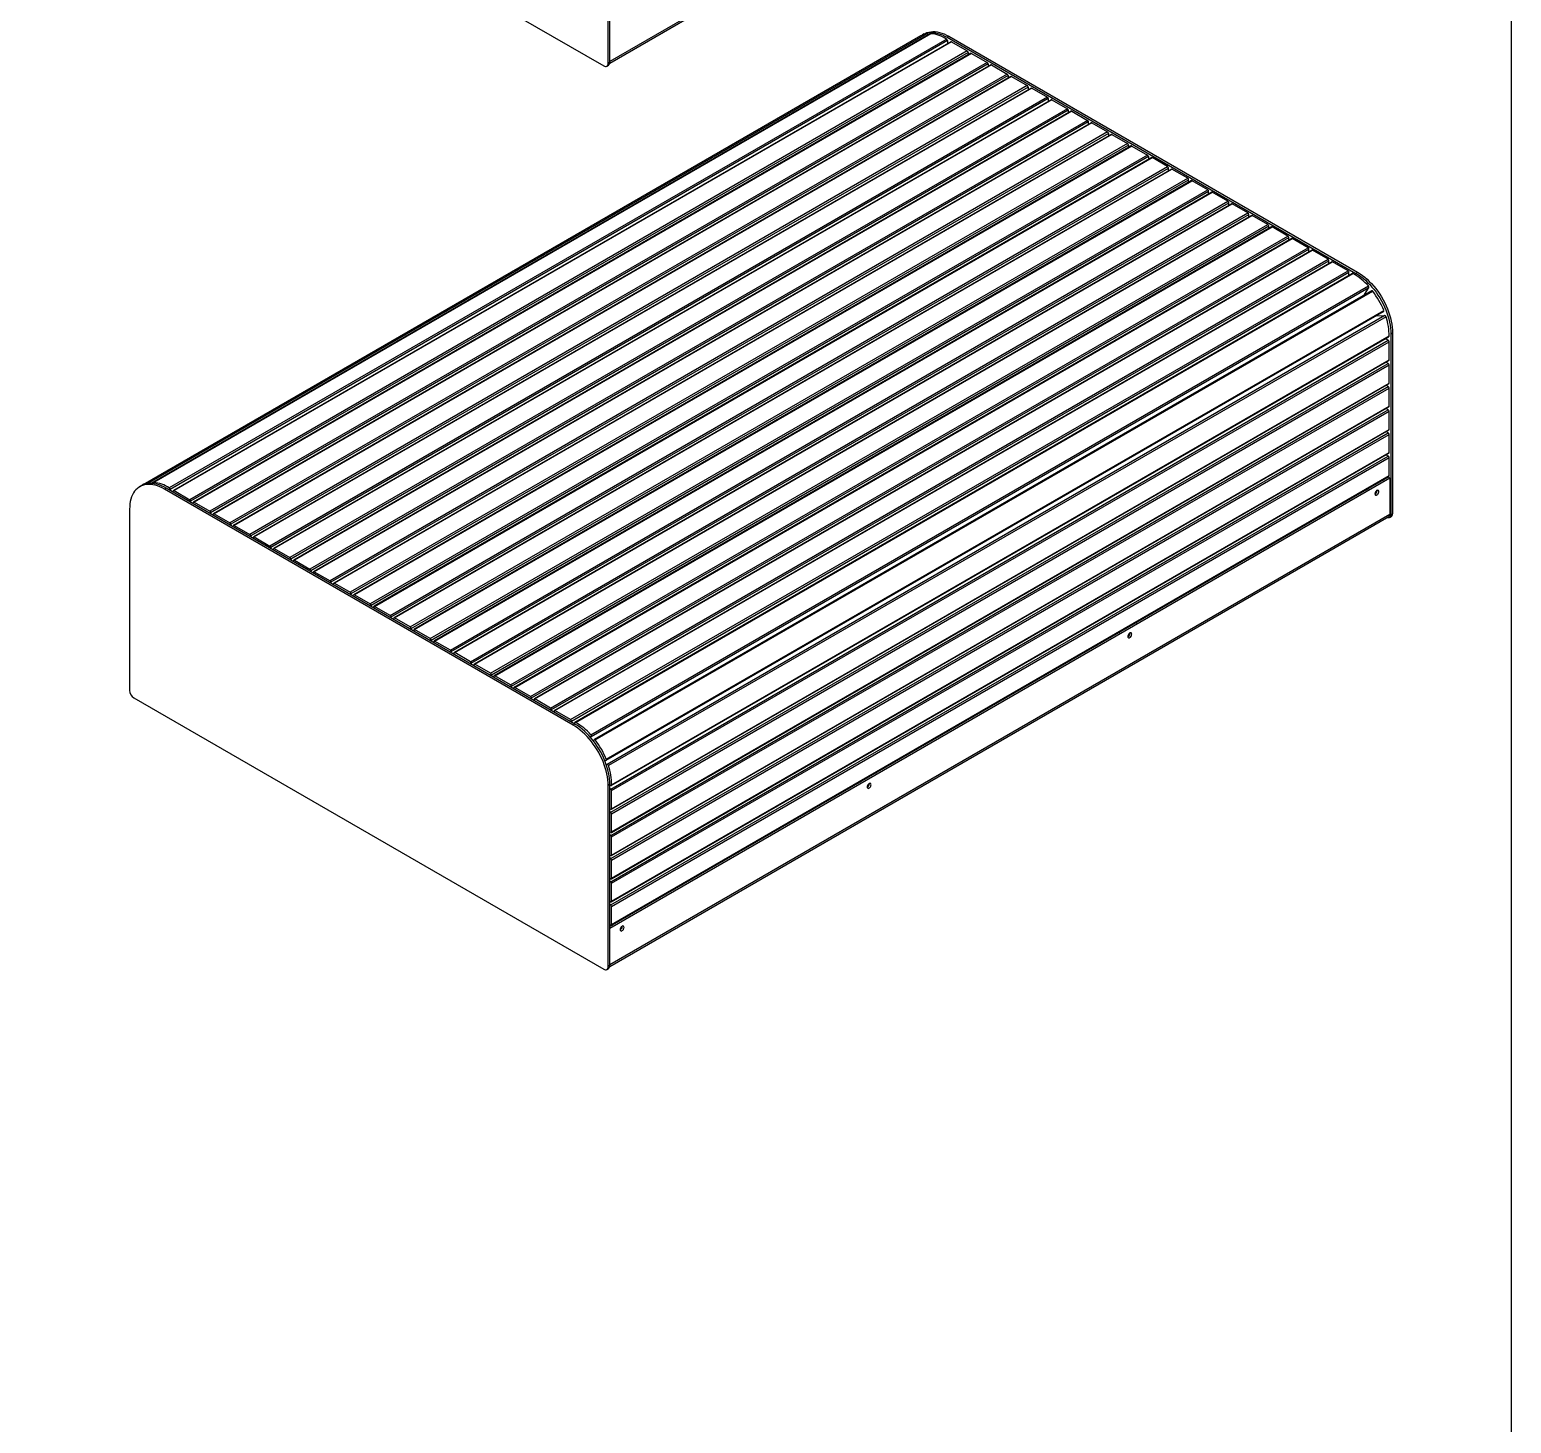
# Model space of a CAD drawing. Header units: millimetres. Extents: x 11004 to 16944, y 3285 to 7490.
# Drawn here: x 15484 to 16944, y 5032 to 6406 of the extents above; entities that cross this region are included whole.
import ezdxf

# ---------------------------------------------------------------- set-up
doc = ezdxf.new("R2010")
doc.units = ezdxf.units.MM
doc.header["$LTSCALE"] = 0.3
doc.layers.add('Nekreslit', color=6, linetype='Continuous', plot=False)

msp = doc.modelspace()

# ---------------------------------------------------------------- linework, layer by layer
for p, q in [((16055.7, 6372.7), (16823.7, 6816)), ((16824.7, 6818.2), (16055.8, 6374.3)), ((15586.7, 6637.2), (16049.8, 6369.9)), ((16054.1, 6372.4), (16054.1, 6482.5)), ((16055.8, 6373.4), (16055.8, 6483.5)), ((16362.2, 6399.5), (15595.9, 5957)), ((16368.3, 6401.5), (15601.9, 5959.1)), ((16369.5, 6400.5), (15603.7, 5958.3)), ((16372.3, 6401.6), (15606, 5959.2)), ((16372.6, 6401.7), (15606.2, 5959.3)), ((16365.7, 6401.5), (16364, 6400.5)), ((16369.5, 6400.5), (16369.6, 6400.1)), ((16388.3, 6398.1), (16390, 6399.1)), ((16388.3, 6398.1), (16791.2, 6165.4)), ((16390, 6399.1), (16792.9, 6166.4)), ((16387.8, 6396.3), (15621.4, 5953.9)), ((16388.6, 6394.8), (15622.3, 5952.4)), ((16392, 6393.7), (15625.6, 5951.3)), ((16392.6, 6393.6), (15626.2, 5951.2)), ((16408, 6384.7), (15641.7, 5942.3)), ((16408.9, 6383.2), (15642.5, 5940.8)), ((16388.6, 6394.8), (16388.6, 6391.7)), ((16392.6, 6393.6), (16408, 6384.7)), ((16408.9, 6383.2), (16408.9, 6380.6)), ((16411.7, 6382.3), (15645.4, 5939.8)), ((16412.3, 6382.2), (15646, 5939.8)), ((16427.8, 6373.3), (15661.4, 5930.9)), ((16428.6, 6371.8), (15662.3, 5929.4)), ((16431.5, 6370.8), (15665.1, 5928.4)), ((16432.1, 6370.8), (15665.7, 5928.4)), ((16052.8, 6369.6), (16054.5, 6370.6)), ((16055.8, 6373.4), (16054.1, 6372.4)), ((16412.3, 6382.2), (16427.8, 6373.3)), ((16428.6, 6371.8), (16428.6, 6369.2)), ((16432.1, 6370.8), (16447.5, 6361.9)), ((16447.5, 6361.9), (15681.2, 5919.5)), ((16448.4, 6360.4), (15682.1, 5918)), ((16451.2, 6359.4), (15684.9, 5917)), ((16451.8, 6359.4), (15685.5, 5917)), ((16448.4, 6360.4), (16448.4, 6357.8)), ((16451.8, 6359.4), (16467.3, 6350.5)), ((16467.3, 6350.5), (15701, 5908)), ((16468.2, 6349), (15701.8, 5906.6)), ((16471, 6348), (15704.6, 5905.6)), ((16471.6, 6348), (15705.3, 5905.6)), ((16487.1, 6339), (15720.7, 5896.6)), ((16468.2, 6349), (16468.2, 6346.4)), ((16471.6, 6348), (16487.1, 6339)), ((16487.9, 6337.6), (15721.6, 5895.2)), ((16490.8, 6336.6), (15724.4, 5894.2)), ((16491.4, 6336.6), (15725, 5894.2)), ((16506.8, 6327.6), (15740.5, 5885.2)), ((16507.7, 6326.1), (15741.3, 5883.7)), ((16510.5, 6325.2), (15744.2, 5882.8)), ((16511.1, 6325.2), (15744.8, 5882.8)), ((16487.9, 6337.6), (16487.9, 6335)), ((16491.4, 6336.6), (16506.8, 6327.6)), ((16507.7, 6326.1), (16507.7, 6323.6)), ((16511.1, 6325.2), (16526.6, 6316.2)), ((16526.6, 6316.2), (15760.2, 5873.8)), ((16527.4, 6314.7), (15761.1, 5872.3)), ((16530.3, 6313.8), (15763.9, 5871.4)), ((16530.9, 6313.7), (15764.5, 5871.3)), ((16527.4, 6314.7), (16527.4, 6312.2)), ((16530.9, 6313.7), (16546.4, 6304.8)), ((16546.4, 6304.8), (15780, 5862.4)), ((16547.2, 6303.3), (15780.9, 5860.9)), ((16550, 6302.4), (15783.7, 5860)), ((16550.6, 6302.3), (15784.3, 5859.9)), ((16547.2, 6303.3), (16547.2, 6300.8)), ((16550.6, 6302.3), (16566.1, 6293.4)), ((16566.1, 6293.4), (15799.8, 5851)), ((16567, 6291.9), (15800.6, 5849.5)), ((16569.8, 6291), (15803.5, 5848.6)), ((16570.4, 6290.9), (15804.1, 5848.5)), ((16585.9, 6282), (15819.5, 5839.6)), ((16586.7, 6280.5), (15820.4, 5838.1)), ((16567, 6291.9), (16567, 6289.4)), ((16570.4, 6290.9), (16585.9, 6282)), ((16586.7, 6280.5), (16586.7, 6277.9)), ((16589.6, 6279.6), (15823.2, 5837.2)), ((15823.8, 5837.1), (16590.2, 6279.5)), ((15839.3, 5828.2), (16605.6, 6270.6)), ((15840.2, 5826.7), (16606.5, 6269.1)), ((16609.3, 6268.2), (15843, 5825.8)), ((15843.6, 5825.7), (16609.9, 6268.1)), ((16605.6, 6270.6), (16590.2, 6279.5)), ((16606.5, 6266.5), (16606.5, 6269.1)), ((16625.4, 6259.2), (16609.9, 6268.1)), ((15859.1, 5816.8), (16625.4, 6259.2)), ((15859.9, 5815.3), (16626.3, 6257.7)), ((16629.1, 6256.8), (15862.7, 5814.4)), ((15863.4, 5814.3), (16629.7, 6256.7)), ((16626.3, 6255.1), (16626.3, 6257.7)), ((16645.2, 6247.8), (16629.7, 6256.7)), ((15878.8, 5805.4), (16645.2, 6247.8)), ((15879.7, 5803.9), (16646, 6246.3)), ((16648.9, 6245.4), (15882.5, 5803)), ((15883.1, 5802.9), (16649.5, 6245.3)), ((16646, 6243.7), (16646, 6246.3)), ((16664.9, 6236.4), (16649.5, 6245.3)), ((15898.6, 5794), (16664.9, 6236.4)), ((15899.4, 5792.5), (16665.8, 6234.9)), ((16668.6, 6233.9), (15902.3, 5791.5)), ((15902.9, 5791.5), (16669.2, 6233.9)), ((15918.3, 5782.6), (16684.7, 6225)), ((15919.2, 5781.1), (16685.5, 6223.5)), ((16688.4, 6222.5), (15922, 5780.1)), ((15922.6, 5780.1), (16689, 6222.5)), ((16665.8, 6232.3), (16665.8, 6234.9)), ((16684.7, 6225), (16669.2, 6233.9)), ((16685.5, 6220.9), (16685.5, 6223.5)), ((16704.4, 6213.6), (16689, 6222.5)), ((15938.1, 5771.2), (16704.4, 6213.6)), ((15939, 5769.7), (16705.3, 6212.1)), ((16708.1, 6211.1), (15941.8, 5768.7)), ((15942.4, 5768.7), (16708.7, 6211.1)), ((16705.3, 6209.5), (16705.3, 6212.1)), ((16724.2, 6202.1), (16708.7, 6211.1)), ((15957.9, 5759.7), (16724.2, 6202.1)), ((15958.7, 5758.3), (16725.1, 6200.7)), ((16727.9, 6199.7), (15961.5, 5757.3)), ((15962.2, 5757.3), (16728.5, 6199.7)), ((16725.1, 6198.1), (16725.1, 6200.7)), ((16744, 6190.7), (16728.5, 6199.7)), ((15977.6, 5748.3), (16744, 6190.7)), ((15978.5, 5746.8), (16744.8, 6189.3)), ((16747.7, 6188.3), (15981.3, 5745.9)), ((15981.9, 5745.9), (16748.3, 6188.3)), ((15997.4, 5736.9), (16763.7, 6179.3)), ((16744.8, 6186.7), (16744.8, 6189.3)), ((16763.7, 6179.3), (16748.3, 6188.3)), ((15998.2, 5735.4), (16764.6, 6177.8)), ((16767.4, 6176.9), (16001.1, 5734.5)), ((16001.7, 5734.4), (16768, 6176.9)), ((16017.1, 5725.5), (16783.5, 6167.9)), ((16018, 5724), (16784.3, 6166.4)), ((16787.7, 6165.2), (16021.3, 5722.8)), ((16021.9, 5722.7), (16788.3, 6165.1)), ((16764.6, 6175.3), (16764.6, 6177.8)), ((16783.5, 6167.9), (16768, 6176.9)), ((16784.3, 6163.3), (16784.3, 6166.4)), ((16791.2, 6165.4), (16792.9, 6166.4)), ((16037.1, 5710.6), (16803.5, 6153)), ((16037.5, 5708.9), (16803.9, 6151.4)), ((16799.3, 6144), (16803.9, 6151.4)), ((16806.7, 6148.3), (16040.4, 5705.9)), ((16041.4, 5705.4), (16807.8, 6147.8)), ((16052.2, 5685.4), (16818.5, 6127.8)), ((16052.3, 5686.5), (16818.7, 6128.9)), ((16819.7, 6123.8), (16053.3, 5681.4)), ((16820.9, 6122.6), (16054.5, 5680.2)), ((16811.1, 6123.5), (16819.7, 6123.8)), ((16811.6, 6123.8), (16811.6, 6123.5)), ((16825.6, 6105.9), (16827.3, 6106.9)), ((16825.6, 6105.9), (16825.6, 5927.3)), ((16827.3, 6106.9), (16827.3, 5928.3)), ((16056.7, 5657), (16823, 6099.4)), ((16057.2, 5660.5), (16823.6, 6102.9)), ((16823.8, 6103.4), (16057.5, 5661)), ((16057.5, 5655.5), (16823.9, 6097.9)), ((16823, 6099.4), (16820.3, 6101)), ((16823.9, 6080.1), (16823.9, 6097.9)), ((16056.7, 5634.2), (16823, 6076.6)), ((16057.3, 5637.1), (16823.6, 6079.5)), ((16057.5, 5637.7), (16823.9, 6080.1)), ((16823, 6076.6), (16820.8, 6077.9)), ((16057.5, 5632.7), (16823.9, 6075.1)), ((16823.9, 6057.3), (16823.9, 6075.1)), ((16056.7, 5611.4), (16823, 6053.8)), ((16057.3, 5614.3), (16823.6, 6056.7)), ((16057.5, 5614.9), (16823.9, 6057.3)), ((16057.5, 5609.9), (16823.9, 6052.3)), ((16823, 6053.8), (16820.8, 6055.1)), ((16823.9, 6034.4), (16823.9, 6052.3)), ((16057.3, 5591.5), (16823.6, 6033.9)), ((16057.5, 5592), (16823.9, 6034.4)), ((16823, 6031), (16820.8, 6032.3)), ((16056.7, 5588.6), (16823, 6031)), ((16057.5, 5587.1), (16823.9, 6029.5)), ((16823.9, 6011.6), (16823.9, 6029.5)), ((16056.7, 5565.7), (16823, 6008.2)), ((16057.3, 5568.7), (16823.6, 6011.1)), ((16057.5, 5569.2), (16823.9, 6011.6)), ((16057.5, 5564.3), (16823.9, 6006.7)), ((16823, 6008.2), (16820.8, 6009.4)), ((16823.9, 5988.8), (16823.9, 6006.7)), ((16057.3, 5545.8), (16823.6, 5988.3)), ((16057.5, 5546.4), (16823.9, 5988.8)), ((16056.7, 5542.9), (16823, 5985.3)), ((16057.5, 5541.4), (16823.9, 5983.8)), ((16823, 5985.3), (16820.8, 5986.6)), ((16823.9, 5966), (16823.9, 5983.8)), ((16823, 5964.5), (16055.8, 5521.6)), ((16824.7, 5963.5), (16055.8, 5519.6)), ((16057.3, 5523), (16823.6, 5965.4)), ((16057.5, 5523.6), (16823.9, 5966)), ((16817.3, 5961.8), (16817.8, 5961.5)), ((16817.8, 5961.5), (16818.7, 5962)), ((16818.7, 5962), (16818.2, 5962.3)), ((16824.7, 5963.5), (16823, 5964.5)), ((16824.7, 5963.5), (16824.7, 5927.8)), ((15594.2, 5956.1), (15592.5, 5955.1)), ((15618.5, 5953.7), (15616.8, 5952.7)), ((16019.7, 5720.1), (15616.8, 5952.7)), ((16021.4, 5721.1), (15618.5, 5953.7)), ((15622.3, 5952.4), (15622.3, 5951.5)), ((15625.4, 5949.7), (15625.4, 5950.7)), ((15626.2, 5951.2), (15641.7, 5942.3)), ((16788.9, 5945.1), (16789.1, 5945)), ((16789, 5945.4), (16789.5, 5945.2)), ((16790.3, 5946.2), (16790.3, 5945.6)), ((16791.8, 5947), (16791.8, 5946.5)), ((16792.3, 5946.8), (16792.3, 5947.4)), ((16801, 5952.4), (16801.5, 5952.1)), ((16801.5, 5952.1), (16802.4, 5952.6)), ((16801.9, 5952.9), (16802, 5952.8)), ((16802.4, 5952.6), (16801.9, 5952.9)), ((16802.6, 5952.7), (16802.3, 5952.6)), ((16803.3, 5953.5), (16803.1, 5953.6)), ((16803.3, 5953.5), (16803.1, 5953.6)), ((16803.3, 5953.5), (16803.3, 5953.7)), ((16803.6, 5953.7), (16803.8, 5954)), ((16807.7, 5956.3), (16807.7, 5955.7)), ((16808.6, 5956.2), (16808.6, 5956.8)), ((16811.8, 5950.1), (16811, 5950.6)), ((15582.4, 5932.8), (15582.4, 5754.3)), ((15642.5, 5940.8), (15642.5, 5939.8)), ((15645.1, 5938.3), (15645.1, 5939.3)), ((15646, 5939.8), (15661.4, 5930.9)), ((16786.1, 5943.8), (16786.1, 5943.2)), ((15662.3, 5929.4), (15662.3, 5928.4)), ((15664.9, 5926.9), (15664.9, 5927.9)), ((15665.7, 5928.4), (15681.2, 5919.5)), ((15682.1, 5918), (15682.1, 5917)), ((15684.6, 5915.5), (15684.6, 5916.5)), ((15685.5, 5917), (15701, 5908)), ((16055.7, 5482.2), (16823.7, 5925.6)), ((16824.7, 5927.8), (16055.8, 5483.9)), ((16824.3, 5924.6), (16826, 5925.6)), ((16825.6, 5927.3), (16827.3, 5928.3)), ((15701.8, 5906.6), (15701.8, 5905.6)), ((15704.4, 5904.1), (15704.4, 5905.1)), ((15705.3, 5905.6), (15720.7, 5896.6)), ((15721.6, 5895.2), (15721.6, 5894.2)), ((15724.2, 5892.7), (15724.2, 5893.7)), ((15725, 5894.2), (15740.5, 5885.2)), ((15741.3, 5883.7), (15741.3, 5882.8)), ((15743.9, 5881.3), (15743.9, 5882.3)), ((15744.8, 5882.8), (15760.2, 5873.8)), ((15761.1, 5872.3), (15761.1, 5871.3)), ((15764.5, 5871.3), (15780, 5862.4)), ((15763.7, 5869.9), (15763.7, 5870.8)), ((15780.9, 5860.9), (15780.9, 5859.9)), ((15783.4, 5858.4), (15783.4, 5859.4)), ((15784.3, 5859.9), (15799.8, 5851)), ((15800.6, 5849.5), (15800.6, 5848.5)), ((15803.2, 5847), (15803.2, 5848)), ((15804.1, 5848.5), (15819.5, 5839.6)), ((15820.4, 5838.1), (15820.4, 5837.1)), ((15823, 5836.6), (15823, 5835.6)), ((15839.3, 5828.2), (15823.8, 5837.1)), ((15840.2, 5825.7), (15840.2, 5826.7)), ((15842.7, 5825.2), (15842.7, 5824.2)), ((15859.1, 5816.8), (15843.6, 5825.7)), ((15859.9, 5814.3), (15859.9, 5815.3)), ((15862.5, 5813.8), (15862.5, 5812.8)), ((15878.8, 5805.4), (15863.4, 5814.3)), ((16559.5, 5812.7), (16559.7, 5813.1)), ((16564.2, 5815.7), (16564.2, 5815.1)), ((16565, 5815.6), (16565, 5816.2)), ((16573.8, 5821.2), (16574.3, 5820.9)), ((16574.3, 5820.9), (16575.1, 5821.4)), ((16575.1, 5821.4), (16574.6, 5821.7)), ((15879.7, 5802.9), (15879.7, 5803.9)), ((15882.3, 5802.4), (15882.3, 5801.4)), ((15898.6, 5794), (15883.1, 5802.9)), ((16535.9, 5799), (16536.1, 5798.9)), ((16536, 5799.4), (16536.5, 5799.1)), ((16537.3, 5799.6), (16537.3, 5800.2)), ((16548.2, 5806.4), (16548.2, 5805.9)), ((16548.7, 5806.2), (16548.7, 5806.7)), ((16557.5, 5811.8), (16558, 5811.5)), ((16558, 5811.5), (16558.8, 5812)), ((16558.8, 5812), (16558.3, 5812.3)), ((16559.5, 5812.7), (16559.2, 5812.8)), ((16559.5, 5812.7), (16559.2, 5812.8)), ((16568.3, 5809.5), (16567.4, 5810)), ((15899.4, 5791.5), (15899.4, 5792.5)), ((15902, 5791), (15902, 5790)), ((15918.3, 5782.6), (15902.9, 5791.5)), ((15919.2, 5780.1), (15919.2, 5781.1)), ((15921.8, 5779.6), (15921.8, 5778.6)), ((15938.1, 5771.2), (15922.6, 5780.1)), ((15939, 5768.7), (15939, 5769.7)), ((15941.5, 5768.2), (15941.5, 5767.2)), ((15957.9, 5759.7), (15942.4, 5768.7)), ((15958.7, 5757.3), (15958.7, 5758.3)), ((15961.3, 5756.8), (15961.3, 5755.8)), ((15977.6, 5748.3), (15962.2, 5757.3)), ((15586.7, 5746.8), (16049.8, 5479.5)), ((15978.5, 5745.9), (15978.5, 5746.8)), ((15981.1, 5745.4), (15981.1, 5744.4)), ((15997.4, 5736.9), (15981.9, 5745.9)), ((15998.2, 5734.4), (15998.2, 5735.4)), ((16000.8, 5734), (16000.8, 5733)), ((16017.1, 5725.5), (16001.7, 5734.4)), ((16018, 5723), (16018, 5724)), ((16021.4, 5721.1), (16019.7, 5720.1)), ((16021.1, 5722.2), (16021.1, 5721.3)), ((16036.9, 5707.9), (16037.5, 5708.9)), ((16039.4, 5704.8), (16039.8, 5705.1)), ((16040.2, 5705.7), (16039.5, 5704.7)), ((16050.7, 5685.3), (16052, 5685.3)), ((16051.1, 5685.3), (16050.8, 5685.1)), ((16052.2, 5681.3), (16053.3, 5681.4)), ((16307.3, 5667.4), (16307.3, 5666.8)), ((16308.2, 5667.3), (16308.2, 5667.9)), ((16316.9, 5672.9), (16317.4, 5672.6)), ((16317.4, 5672.6), (16318.3, 5673.1)), ((16318.3, 5673.1), (16317.8, 5673.4)), ((16055.8, 5661.5), (16054.1, 5660.5)), ((16054.1, 5482), (16054.1, 5660.5)), ((16055.8, 5483), (16055.8, 5661.5)), ((16056.6, 5660.5), (16055.8, 5661)), ((16056.7, 5657), (16055.8, 5657.5)), ((16057.5, 5637.7), (16057.5, 5655.5)), ((16285.7, 5654.9), (16285.7, 5654.3)), ((16291, 5657.7), (16291.3, 5657.5)), ((16291.1, 5658), (16291.3, 5657.9)), ((16291.3, 5658.1), (16291.3, 5657.6)), ((16291.8, 5657.9), (16291.8, 5658.4)), ((16300.6, 5663.5), (16301.1, 5663.2)), ((16301.1, 5663.2), (16301.9, 5663.7)), ((16301.9, 5663.7), (16301.4, 5664)), ((16301.6, 5664.1), (16301.8, 5663.9)), ((16302.1, 5663.8), (16301.9, 5663.7)), ((16303.1, 5664.9), (16303, 5664.9)), ((16303.1, 5664.9), (16303, 5664.9)), ((16311.4, 5661.2), (16310.5, 5661.7)), ((16055.8, 5637.7), (16056.7, 5637.2)), ((16056.7, 5634.2), (16055.8, 5634.7)), ((16057.5, 5614.9), (16057.5, 5632.7)), ((16055.8, 5614.9), (16056.7, 5614.4)), ((16056.7, 5611.4), (16055.8, 5611.9)), ((16057.5, 5592), (16057.5, 5609.9)), ((16055.8, 5592), (16056.7, 5591.5)), ((16056.7, 5588.6), (16055.8, 5589.1)), ((16057.5, 5569.2), (16057.5, 5587.1)), ((16055.8, 5569.2), (16056.7, 5568.7)), ((16056.7, 5565.7), (16055.8, 5566.2)), ((16057.5, 5546.4), (16057.5, 5564.3)), ((16055.8, 5546.4), (16056.7, 5545.9)), ((16056.7, 5542.9), (16055.8, 5543.4)), ((16057.5, 5523.6), (16057.5, 5541.4)), ((16055.8, 5523.6), (16057.5, 5522.6)), ((16055.8, 5523.6), (16056.7, 5523.1)), ((16057.5, 5522.6), (16058.4, 5523.1)), ((16058.4, 5523.1), (16057.9, 5523.4)), ((16058, 5523.4), (16058.1, 5523.3)), ((16059.3, 5524.1), (16059.2, 5524.1)), ((16059.3, 5524.1), (16059.2, 5524.1)), ((16059.3, 5524.1), (16059.4, 5524.3)), ((16063.7, 5526.8), (16063.7, 5526.2)), ((16064.6, 5526.7), (16064.6, 5527.3)), ((16067.8, 5520.6), (16067, 5521.1)), ((16073.3, 5532.3), (16073.8, 5532)), ((16073.8, 5532), (16074.7, 5532.5)), ((16074.7, 5532.5), (16074.2, 5532.8)), ((16052.8, 5479.2), (16054.5, 5480.2)), ((16055.8, 5483), (16054.1, 5482))]:
    msp.add_line(p, q)
at = {"flags": 128}
for points in [[(16363.1, 6399.9), (16363.2, 6400), (16364.8, 6400.9), (16366.6, 6401.7), (16368.5, 6402.2), (16370.4, 6402.6), (16372.5, 6402.7), (16374.6, 6402.7), (16376.8, 6402.4), (16379, 6401.9), (16381.3, 6401.3), (16383.6, 6400.4), (16385.9, 6399.3), (16388.3, 6398.1)], [(16365.7, 6401.5), (16366.5, 6401.9), (16368.3, 6402.7), (16370.2, 6403.2), (16372.1, 6403.6), (16374.2, 6403.7), (16376.3, 6403.7), (16378.5, 6403.4), (16380.7, 6402.9), (16383, 6402.3), (16385.3, 6401.4), (16387.6, 6400.3), (16390, 6399.1)], [(16372.3, 6401.6), (16372.4, 6401.7), (16372.6, 6401.7)], [(16049.8, 6369.9), (16050.6, 6369.5), (16051.4, 6369.3), (16052.2, 6369.4), (16052.8, 6369.6), (16053.3, 6370.1), (16053.7, 6370.7), (16054, 6371.5), (16054.1, 6372.4)], [(16791.2, 6165.4), (16793.6, 6164), (16795.9, 6162.4), (16798.2, 6160.6), (16800.5, 6158.6), (16802.7, 6156.5), (16804.9, 6154.3), (16807, 6151.9), (16809.1, 6149.4), (16811, 6146.7), (16812.9, 6144), (16814.7, 6141.2), (16816.3, 6138.4), (16817.9, 6135.4), (16819.3, 6132.4), (16820.6, 6129.4), (16821.7, 6126.4), (16822.7, 6123.4), (16823.6, 6120.4), (16824.3, 6117.4), (16824.9, 6114.4), (16825.3, 6111.5), (16825.5, 6108.7), (16825.6, 6105.9)], [(16792.9, 6166.4), (16795.3, 6165), (16797.6, 6163.4), (16799.9, 6161.6), (16802.2, 6159.6), (16804.4, 6157.5), (16806.6, 6155.3), (16808.7, 6152.9), (16810.8, 6150.4), (16812.7, 6147.7), (16814.6, 6145), (16816.4, 6142.2), (16818, 6139.3), (16819.6, 6136.4), (16821, 6133.4), (16822.3, 6130.4), (16823.4, 6127.4), (16824.4, 6124.4), (16825.3, 6121.4), (16826, 6118.4), (16826.6, 6115.4), (16827, 6112.5), (16827.2, 6109.7), (16827.3, 6106.9)], [(16799.6, 6144.5), (16799.6, 6144.4), (16799.8, 6144.3)], [(16807.8, 6147.8), (16807.6, 6148), (16807.4, 6148.1), (16807.3, 6148.2), (16807.1, 6148.3), (16806.9, 6148.3), (16806.8, 6148.3), (16806.7, 6148.3)], [(16818.5, 6127.8), (16818.6, 6127.8), (16818.7, 6128), (16818.8, 6128.1), (16818.8, 6128.3), (16818.8, 6128.5), (16818.7, 6128.7), (16818.7, 6128.9)], [(15605.8, 5958.2), (15605.8, 5958.4), (15605.7, 5958.6), (15605.7, 5958.8), (15605.8, 5959), (15605.9, 5959.1), (15606, 5959.2), (15606.1, 5959.3), (15606.2, 5959.3)], [(15616.8, 5952.7), (15614.4, 5953.9), (15612.1, 5955), (15609.8, 5955.9), (15607.5, 5956.6), (15605.3, 5957), (15603.1, 5957.3), (15601, 5957.4), (15598.9, 5957.2), (15597, 5956.9), (15595.1, 5956.3), (15593.3, 5955.5), (15591.7, 5954.6), (15590.1, 5953.4), (15588.7, 5952.1), (15587.4, 5950.6), (15586.3, 5948.9), (15585.3, 5947), (15584.4, 5945), (15583.7, 5942.8), (15583.1, 5940.5), (15582.7, 5938.1), (15582.5, 5935.5), (15582.4, 5932.8)], [(15618.5, 5953.7), (15616.1, 5954.9), (15613.8, 5956), (15611.5, 5956.9), (15609.2, 5957.6), (15607, 5958), (15604.8, 5958.3), (15602.7, 5958.3), (15600.6, 5958.2), (15598.7, 5957.8), (15596.8, 5957.3), (15595, 5956.5), (15594.2, 5956.1)], [(16803.3, 5953.5), (16803.3, 5953.5), (16803.3, 5953.5), (16803.3, 5953.5), (16803.3, 5953.5), (16803.3, 5953.5), (16803.3, 5953.5), (16803.3, 5953.5), (16803.3, 5953.5)], [(16803.4, 5953.2), (16803.6, 5953.4), (16803.9, 5954.1)], [(16813.8, 5950.2), (16813.7, 5950.8), (16813.5, 5951.3), (16813.1, 5951.5), (16812.6, 5951.6), (16812.1, 5951.5), (16811.6, 5951.2), (16811, 5950.7), (16810.6, 5950.1), (16810.2, 5949.4), (16810, 5948.7), (16809.9, 5948), (16810, 5947.4), (16810.2, 5947), (16810.6, 5946.7), (16811, 5946.6), (16811.6, 5946.8), (16812.1, 5947.1), (16812.6, 5947.6), (16813.1, 5948.2), (16813.5, 5948.9), (16813.7, 5949.6), (16813.8, 5950.2)], [(16825.6, 5927.3), (16825.5, 5926.4), (16825.2, 5925.6), (16824.9, 5925), (16824.3, 5924.6), (16823.7, 5924.3), (16822.9, 5924.3), (16822.1, 5924.5), (16821.9, 5924.5)], [(16559.8, 5812.6), (16560.1, 5813), (16560.4, 5813.5)], [(16559, 5812.1), (16559, 5812.1), (16558.8, 5812)], [(16559.5, 5812.7), (16559.5, 5812.7), (16559.5, 5812.7), (16559.5, 5812.7), (16559.5, 5812.7), (16559.5, 5812.7), (16559.5, 5812.7), (16559.5, 5812.7), (16559.5, 5812.7)], [(16570.2, 5809.6), (16570.1, 5810.2), (16569.9, 5810.7), (16569.5, 5810.9), (16569.1, 5811), (16568.5, 5810.9), (16568, 5810.6), (16567.5, 5810.1), (16567, 5809.5), (16566.6, 5808.8), (16566.4, 5808.1), (16566.3, 5807.4), (16566.4, 5806.8), (16566.6, 5806.4), (16567, 5806.1), (16567.5, 5806), (16568, 5806.1), (16568.5, 5806.5), (16569.1, 5806.9), (16569.5, 5807.6), (16569.9, 5808.2), (16570.1, 5809), (16570.2, 5809.6)], [(16054.1, 5660.5), (16054, 5663.3), (16053.8, 5666.1), (16053.4, 5669), (16052.8, 5672), (16052.1, 5675), (16051.2, 5678), (16050.2, 5681), (16049.1, 5684.1), (16047.8, 5687.1), (16046.4, 5690), (16044.8, 5693), (16043.2, 5695.8), (16041.4, 5698.6), (16039.5, 5701.4), (16037.6, 5704), (16035.5, 5706.5), (16033.4, 5708.9), (16031.2, 5711.1), (16029, 5713.2), (16026.7, 5715.2), (16024.4, 5717), (16022.1, 5718.6), (16019.7, 5720.1)], [(16055.8, 5661.5), (16055.7, 5664.3), (16055.5, 5667.1), (16055.1, 5670), (16054.5, 5673), (16053.8, 5676), (16052.9, 5679), (16051.9, 5682), (16050.8, 5685), (16049.5, 5688.1), (16048.1, 5691), (16046.5, 5694), (16044.9, 5696.8), (16043.1, 5699.6), (16041.2, 5702.4), (16039.3, 5705), (16037.2, 5707.5), (16035.1, 5709.9), (16032.9, 5712.1), (16030.7, 5714.2), (16028.4, 5716.2), (16026.1, 5718), (16023.8, 5719.6), (16021.4, 5721.1)], [(16041.4, 5705.4), (16041.3, 5705.6), (16041.1, 5705.7), (16040.9, 5705.8), (16040.8, 5705.9), (16040.6, 5705.9), (16040.4, 5705.9), (16040.3, 5705.8), (16040.2, 5705.7)], [(16052, 5685.3), (16052.1, 5685.4), (16052.3, 5685.4), (16052.4, 5685.6), (16052.4, 5685.7), (16052.4, 5685.9), (16052.4, 5686.1), (16052.4, 5686.3), (16052.3, 5686.5)], [(16302.9, 5664.3), (16303.2, 5664.6), (16303.5, 5665.2)], [(16303.1, 5664.9), (16303.1, 5664.9), (16303.1, 5664.9), (16303.1, 5664.9), (16303.1, 5664.9), (16303.1, 5664.9), (16303.1, 5664.9), (16303.1, 5664.9), (16303.1, 5664.9)], [(16313.3, 5661.3), (16313.2, 5661.9), (16313, 5662.4), (16312.7, 5662.6), (16312.2, 5662.7), (16311.7, 5662.6), (16311.1, 5662.3), (16310.6, 5661.8), (16310.1, 5661.2), (16309.8, 5660.5), (16309.5, 5659.8), (16309.5, 5659.1), (16309.5, 5658.5), (16309.8, 5658.1), (16310.1, 5657.8), (16310.6, 5657.7), (16311.1, 5657.9), (16311.7, 5658.2), (16312.2, 5658.7), (16312.7, 5659.3), (16313, 5660), (16313.2, 5660.7), (16313.3, 5661.3)], [(16058.5, 5523.2), (16058.4, 5523.1), (16058.3, 5523.1)], [(16059.3, 5523.7), (16059.7, 5524.1), (16059.9, 5524.6)], [(16059.3, 5524.1), (16059.3, 5524.1), (16059.3, 5524.1), (16059.3, 5524.1), (16059.3, 5524.1), (16059.3, 5524.1), (16059.3, 5524.1), (16059.3, 5524.1), (16059.3, 5524.1)], [(16069.8, 5520.7), (16069.7, 5521.3), (16069.4, 5521.8), (16069.1, 5522), (16068.6, 5522.1), (16068.1, 5522), (16067.5, 5521.7), (16067, 5521.2), (16066.6, 5520.6), (16066.2, 5519.9), (16066, 5519.2), (16065.9, 5518.5), (16066, 5517.9), (16066.2, 5517.5), (16066.6, 5517.2), (16067, 5517.1), (16067.5, 5517.2), (16068.1, 5517.6), (16068.6, 5518), (16069.1, 5518.7), (16069.4, 5519.3), (16069.7, 5520.1), (16069.8, 5520.7)], [(16049.8, 5479.5), (16050.6, 5479.1), (16051.4, 5478.9), (16052.2, 5478.9), (16052.8, 5479.2), (16053.3, 5479.6), (16053.7, 5480.3), (16054, 5481.1), (16054.1, 5482)]]:
    msp.add_lwpolyline(points, dxfattribs=at)
for centre, radius, start, end in [((16370.6, 6384.8), 16.9, 97.9864, 119.7828), ((16368.1, 6400.1), 1.43, 13.903, 83.1127), ((16369.4, 6368.5), 33.3, 56.539, 84.5184), ((16386.7, 6394.8), 1.88, 2.6991, 56.0907), ((16392.2, 6393.1), 0.611, 54.3824, 114.3071), ((16407, 6383.1), 1.87, 2.6055, 57.3945), ((16052.8, 6373.1), 2.99, 305.0133, 6.2988), ((16412, 6381.7), 0.611, 54.3824, 114.3071), ((16426.8, 6371.7), 1.87, 2.6055, 57.3945), ((16431.7, 6370.3), 0.611, 54.3824, 114.3071), ((16446.5, 6360.3), 1.87, 2.6055, 57.3945), ((16451.5, 6358.9), 0.611, 54.3824, 114.3071), ((16466.3, 6348.9), 1.87, 2.6055, 57.3945), ((16471.2, 6347.5), 0.611, 54.3824, 114.3071), ((16486.1, 6337.5), 1.87, 2.6055, 57.3945), ((16491, 6336.1), 0.611, 54.3824, 114.3071), ((16505.8, 6326.1), 1.87, 2.6055, 57.3945), ((16510.8, 6324.7), 0.611, 54.3824, 114.3071), ((16525.6, 6314.7), 1.87, 2.6055, 57.3945), ((16530.5, 6313.3), 0.611, 54.3824, 114.3071), ((16545.3, 6303.2), 1.87, 2.6055, 57.3945), ((16550.3, 6301.8), 0.611, 54.3824, 114.3071), ((16565.1, 6291.8), 1.87, 2.6055, 57.3945), ((16570.1, 6290.4), 0.611, 54.3824, 114.3071), ((16584.9, 6280.4), 1.87, 2.6055, 57.3945), ((16589.8, 6279), 0.611, 54.3824, 114.3071), ((16604.6, 6269), 1.87, 2.6055, 57.3945), ((16609.6, 6267.6), 0.611, 54.3824, 114.3071), ((16624.4, 6257.6), 1.87, 2.6055, 57.3945), ((16629.3, 6256.2), 0.611, 54.3824, 114.3071), ((16644.2, 6246.2), 1.87, 2.6055, 57.3945), ((16649.1, 6244.8), 0.611, 54.3824, 114.3071), ((16663.9, 6234.8), 1.87, 2.6055, 57.3945), ((16668.9, 6233.4), 0.611, 54.3824, 114.3071), ((16683.7, 6223.4), 1.87, 2.6055, 57.3945), ((16688.6, 6222), 0.611, 54.3824, 114.3071), ((16703.4, 6212), 1.87, 2.6055, 57.3945), ((16708.4, 6210.6), 0.611, 54.3824, 114.3071), ((16723.2, 6200.6), 1.87, 2.6055, 57.3945), ((16728.1, 6199.2), 0.611, 54.3824, 114.3071), ((16743, 6189.2), 1.87, 2.6055, 57.3945), ((16747.9, 6187.8), 0.611, 54.3824, 114.3071), ((16762.7, 6177.8), 1.87, 2.6055, 57.3945), ((16767.7, 6176.4), 0.611, 54.3824, 114.3071), ((16782.5, 6166.4), 1.87, 2.6055, 57.3945), ((16787.9, 6164.6), 0.591, 56.5294, 114.996), ((16759.9, 6114.1), 58.4, 41.6974, 60.9118), ((16802.4, 6151.8), 1.52, 341.2662, 47.3083), ((16741.7, 6097.1), 83.3, 22.4937, 37.5063), ((16819.4, 6122.3), 1.52, 12.6892, 78.7379), ((16765.5, 6104.3), 58.4, 359.0909, 18.3028), ((16822, 6097.9), 1.87, 2.6055, 57.3945), ((16823.2, 6103.3), 0.591, 305.0021, 3.4744), ((16822, 6075), 1.87, 2.6055, 57.3945), ((16823.3, 6080), 0.599, 305.0133, 6.2988), ((16822, 6052.2), 1.87, 2.6055, 57.3945), ((16823.3, 6057.2), 0.599, 305.0133, 6.2988), ((16823.3, 6034.4), 0.599, 305.0133, 6.2988), ((16822, 6029.4), 1.87, 2.6055, 57.3945), ((16822, 6006.6), 1.87, 2.6055, 57.3945), ((16823.3, 6011.6), 0.599, 305.0133, 6.2988), ((16823.3, 5988.7), 0.599, 305.0133, 6.2988), ((16822, 5983.8), 1.87, 2.6055, 57.3945), ((15604.2, 5942.5), 16.8, 97.9305, 123.3157), ((15601.8, 5957.8), 1.33, 24.6638, 84.1056), ((15603.1, 5926.1), 33.3, 56.539, 84.5184), ((16823.3, 5965.9), 0.599, 305.0133, 6.2988), ((15620.4, 5952.4), 1.88, 2.6991, 56.0907), ((15625.9, 5950.8), 0.531, 50.7967, 189.214), ((16789.1, 5945.5), 0.439, 207.0817, 239.5957), ((16803.8, 5950.9), 2.64, 102.5067, 133.321), ((16802.1, 5953.5), 0.67, 261.2046, 261.2527), ((16801.7, 5954.9), 2.24, 283.8767, 335.1787), ((16801.6, 5954.9), 2.35, 286.4059, 335.6663), ((16801, 5955.3), 3.08, 306.6224, 333.9458), ((16808, 5951.3), 4, 297.9156, 2.0898), ((15640.7, 5940.7), 1.87, 2.6055, 57.3945), ((15645.6, 5939.4), 0.531, 50.7967, 189.214), ((15660.4, 5929.3), 1.87, 2.6055, 57.3945), ((16786.8, 5944), 0.659, 198.3385, 244.4413), ((15665.4, 5928), 0.531, 50.7967, 189.214), ((15680.2, 5917.9), 1.87, 2.6055, 57.3945), ((15685.2, 5916.6), 0.531, 50.7967, 189.214), ((16822.4, 5927.5), 2.33, 304.0564, 7.2558), ((16824.4, 5928), 2.91, 304.0564, 7.2558), ((15700, 5906.5), 1.87, 2.6055, 57.3945), ((15704.9, 5905.2), 0.531, 50.7967, 189.214), ((15719.7, 5895.1), 1.87, 2.6055, 57.3945), ((15724.7, 5893.7), 0.531, 50.7967, 189.214), ((15739.5, 5883.7), 1.87, 2.6055, 57.3945), ((15744.4, 5882.3), 0.531, 50.7967, 189.214), ((15759.2, 5872.3), 1.87, 2.6055, 57.3945), ((15764.2, 5870.9), 0.531, 50.7967, 189.214), ((15779, 5860.8), 1.87, 2.6055, 57.3945), ((15784, 5859.5), 0.531, 50.7967, 189.214), ((15798.8, 5849.4), 1.87, 2.6055, 57.3945), ((15803.7, 5848.1), 0.531, 50.7967, 189.214), ((15818.5, 5838), 1.87, 2.6055, 57.3945), ((15823.5, 5836.7), 0.531, 50.7967, 189.214), ((15838.3, 5826.6), 1.87, 2.6055, 57.3945), ((15843.3, 5825.3), 0.531, 50.7967, 189.214), ((15858.1, 5815.2), 1.87, 2.6055, 57.3945), ((15863, 5813.9), 0.531, 50.7967, 189.214), ((16558.2, 5814.2), 2.13, 282.4746, 336.5808), ((16558, 5814.3), 2.35, 286.3242, 335.748), ((16557.5, 5814.7), 3.06, 306.5379, 333.7937), ((15877.8, 5803.8), 1.87, 2.6055, 57.3945), ((15882.8, 5802.5), 0.531, 50.7967, 189.214), ((16536.1, 5799.4), 0.439, 207.0817, 239.5957), ((16559.7, 5810.2), 2.45, 93.7116, 124.1315), ((16564.5, 5810.7), 4, 297.9156, 2.0898), ((15897.6, 5792.4), 1.87, 2.6055, 57.3945), ((15902.5, 5791.1), 0.531, 50.7967, 189.214), ((15917.3, 5781), 1.87, 2.6055, 57.3945), ((15922.3, 5779.7), 0.531, 50.7967, 189.214), ((15937.1, 5769.6), 1.87, 2.6055, 57.3945), ((15942.1, 5768.3), 0.531, 50.7967, 189.214), ((15956.9, 5758.2), 1.87, 2.6055, 57.3945), ((15961.8, 5756.9), 0.531, 50.7967, 189.214), ((15591.7, 5754.7), 9.34, 182.6055, 237.3945), ((15976.6, 5746.8), 1.87, 2.6055, 57.3945), ((15981.6, 5745.4), 0.531, 50.7967, 189.214), ((15996.4, 5735.4), 1.87, 2.6055, 57.3945), ((16001.3, 5734), 0.531, 50.7967, 189.214), ((16016.1, 5723.9), 1.87, 2.6055, 57.3945), ((16021.6, 5722.3), 0.526, 53.9546, 189.6852), ((15993.5, 5671.7), 58.4, 41.6974, 60.9118), ((16036.1, 5709.4), 1.52, 341.2662, 47.3083), ((15975.3, 5654.7), 83.3, 22.4937, 37.5063), ((16053, 5679.9), 1.52, 12.6892, 78.7379), ((15999.1, 5661.9), 58.4, 359.0909, 18.3028), ((16057, 5660.9), 0.526, 230.3251, 6.0566), ((16055.6, 5655.4), 1.87, 2.6055, 57.3945), ((16286.3, 5655.1), 0.659, 198.3385, 244.4413), ((16291.2, 5658.1), 0.439, 207.0817, 239.5957), ((16301.2, 5666), 2.28, 285.5539, 336.5183), ((16301.3, 5665.9), 2.17, 282.9579, 336.0975), ((16304.3, 5662.1), 3.03, 114.0952, 144.0428), ((16301.7, 5664.9), 0.966, 280.7629, 280.8006), ((16300.6, 5666.4), 3.02, 306.3848, 334.2672), ((16307.6, 5662.4), 4, 297.9156, 2.0898), ((16057, 5637.6), 0.531, 230.7967, 9.214), ((16055.6, 5632.6), 1.87, 2.6055, 57.3945), ((16057, 5614.8), 0.531, 230.7967, 9.214), ((16055.6, 5609.8), 1.87, 2.6055, 57.3945), ((16057, 5592), 0.531, 230.7967, 9.214), ((16055.6, 5587), 1.87, 2.6055, 57.3945), ((16057, 5569.1), 0.531, 230.7967, 9.214), ((16055.6, 5564.2), 1.87, 2.6055, 57.3945), ((16057, 5546.3), 0.531, 230.7967, 9.214), ((16055.6, 5541.4), 1.87, 2.6055, 57.3945), ((16057, 5523.5), 0.531, 230.7967, 9.214), ((16060.1, 5521.4), 2.76, 106.6859, 137.3079), ((16058.1, 5524), 0.747, 268.3999, 268.4446), ((16057.6, 5525.3), 2.27, 285.3878, 336.6844), ((16057.7, 5525.3), 2.15, 282.7541, 336.3012), ((16057.1, 5525.8), 3.01, 306.3082, 334.26), ((16064, 5521.8), 4, 297.9156, 2.0898), ((16052.8, 5482.6), 2.99, 305.0133, 6.2988)]:
    msp.add_arc(centre, radius, start, end)
at = {"layer": 'Nekreslit'}
msp.add_lwpolyline([(11004.4, 3289.9), (16944.4, 3289.9), (16944.4, 7489.9), (11004.4, 7489.9)], close=True, dxfattribs=at)

doc.saveas('drawing.dxf')
